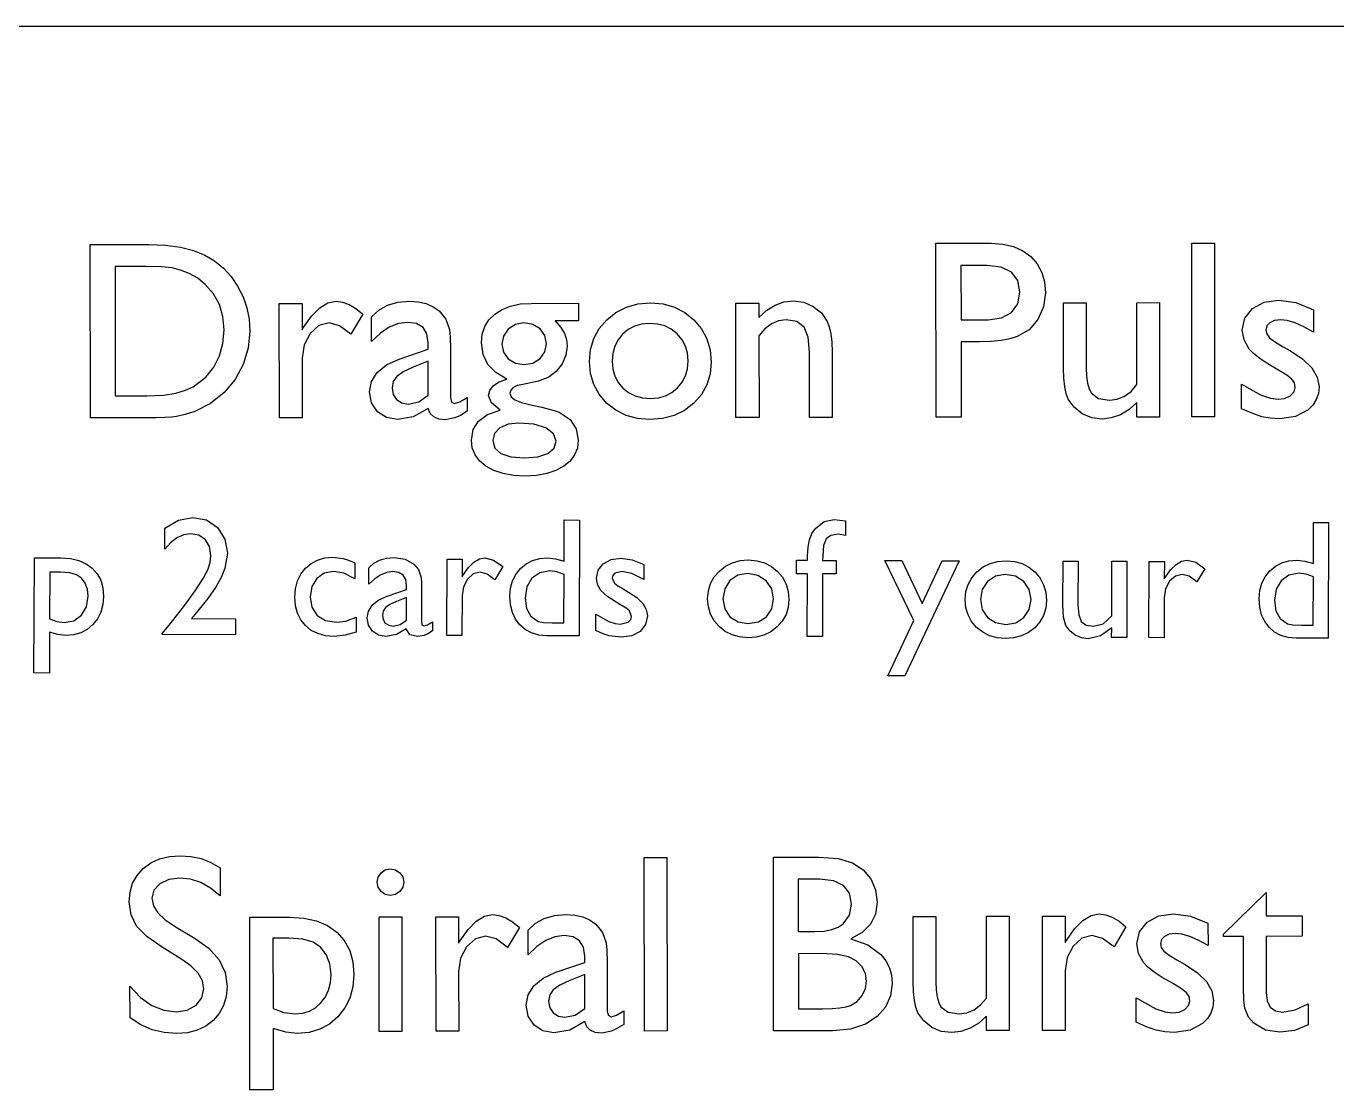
# Model space of a CAD drawing. Header units: millimetres. Extents: x -31.4 to 31.6, y -43.8 to 44.2.
# Drawn here: x -12.8 to 5.22, y -21.78 to -7.17 of the extents above; entities that cross this region are included whole.
import ezdxf

# ---------------------------------------------------------------- set-up
doc = ezdxf.new("R2010")
doc.units = ezdxf.units.MM
doc.layers.get('0').update_dxf_attribs({"linetype": 'CONTINUOUS'})

msp = doc.modelspace()

# ---------------------------------------------------------------- linework, layer by layer
for p, q in [((-27.032, -7.168), (27.106, -7.168)), ((-11.916, -10.168), (-11.112, -10.167)), ((-11.913, -12.551), (-11.916, -10.168)), ((-0.289, -12.541), (-0.292, -10.151)), ((-0.292, -10.151), (0.465, -10.151)), ((-11.147, -10.471), (-11.574, -10.472)), ((-11.574, -10.472), (-11.572, -12.247)), ((0.405, -10.455), (0.052, -10.455)), ((0.052, -10.455), (0.053, -11.202)), ((-9.315, -12.551), (-9.317, -10.98)), ((-9.317, -10.98), (-9.004, -10.98)), ((-9.004, -10.98), (-9.004, -11.34)), ((-5.855, -10.976), (-5.207, -10.975)), ((-5.207, -10.975), (-5.207, -11.218)), ((-3.043, -10.973), (-2.725, -10.972)), ((-3.041, -12.544), (-3.043, -10.973)), ((-2.725, -10.972), (-2.725, -11.172)), ((1.462, -10.968), (1.772, -10.967)), ((1.463, -11.868), (1.462, -10.968)), ((1.772, -10.967), (1.774, -11.864)), ((2.469, -10.967), (2.78, -10.966)), ((2.471, -12.091), (2.469, -10.967)), ((2.78, -10.966), (2.782, -12.538)), ((-8.169, -11.126), (-8.333, -11.399)), ((-8.049, -11.501), (-8.049, -11.161)), ((4.895, -11.063), (4.896, -11.37)), ((-9.004, -11.34), (-8.987, -11.313)), ((-5.207, -11.218), (-5.525, -11.218)), ((0.053, -11.202), (0.427, -11.201)), ((-7.27, -11.604), (-7.27, -11.521)), ((-2.725, -11.422), (-2.723, -12.544)), ((0.306, -11.505), (0.053, -11.506)), ((0.053, -11.506), (0.054, -12.541)), ((-7.668, -11.742), (-7.27, -11.604)), ((-6.964, -11.604), (-6.963, -12.272)), ((-2.03, -12.543), (-2.031, -11.648)), ((-1.72, -11.644), (-1.719, -12.543)), ((4.469, -11.567), (4.58, -11.63)), ((-9.004, -11.729), (-9.003, -12.551)), ((-7.27, -11.772), (-7.478, -11.852)), ((-7.269, -12.238), (-7.27, -11.772)), ((-11.572, -12.247), (-11.135, -12.246)), ((3.909, -12.424), (3.909, -12.089)), ((-6.733, -12.268), (-6.733, -12.458)), ((2.471, -12.538), (2.471, -12.338)), ((-11.158, -12.55), (-11.913, -12.551)), ((-9.003, -12.551), (-9.315, -12.551)), ((-2.723, -12.544), (-3.041, -12.544)), ((-1.719, -12.543), (-2.03, -12.543)), ((0.054, -12.541), (-0.289, -12.541)), ((2.782, -12.538), (2.471, -12.538)), ((-5.403, -14.518), (-5.401, -13.953)), ((-5.401, -13.953), (-5.193, -13.954)), ((-5.193, -13.954), (-5.198, -15.545)), ((-1.536, -13.966), (-1.537, -14.168)), ((4.895, -14.551), (4.897, -13.986)), ((4.897, -13.986), (5.105, -13.987)), ((5.105, -13.987), (5.1, -15.578)), ((-10.891, -14.356), (-10.89, -14.067)), ((-12.689, -16.055), (-12.684, -14.473)), ((-12.684, -14.473), (-12.321, -14.475)), ((-8.279, -14.54), (-8.28, -14.761)), ((-7.015, -15.539), (-7.012, -14.492)), ((-7.012, -14.492), (-6.803, -14.492)), ((-6.803, -14.492), (-6.804, -14.732)), ((-4.306, -14.566), (-4.307, -14.771)), ((-2.208, -14.694), (-2.207, -14.507)), ((-2.207, -14.507), (-2.057, -14.507)), ((-2.057, -14.507), (-2.057, -14.445)), ((-1.849, -14.445), (-1.85, -14.508)), ((-1.85, -14.508), (-1.663, -14.509)), ((-1.663, -14.509), (-1.664, -14.695)), ((1.452, -15.119), (1.454, -14.519)), ((1.454, -14.519), (1.661, -14.519)), ((1.661, -14.519), (1.659, -15.117)), ((2.123, -15.27), (2.126, -14.521)), ((2.126, -14.521), (2.333, -14.521)), ((2.333, -14.521), (2.33, -15.569)), ((2.635, -15.57), (2.638, -14.522)), ((2.638, -14.522), (2.847, -14.523)), ((2.847, -14.523), (2.846, -14.763)), ((-12.473, -14.668), (-12.475, -15.312)), ((-12.326, -14.668), (-12.473, -14.668)), ((-8.087, -14.837), (-8.086, -14.61)), ((-6.804, -14.732), (-6.793, -14.714)), ((-6.247, -14.592), (-6.357, -14.774)), ((-5.405, -15.367), (-5.403, -14.703)), ((-2.058, -14.694), (-2.208, -14.694)), ((-2.06, -15.555), (-2.058, -14.694)), ((-1.85, -14.695), (-1.853, -15.556)), ((-1.664, -14.695), (-1.85, -14.695)), ((2.846, -14.763), (2.857, -14.745)), ((3.403, -14.623), (3.293, -14.805)), ((4.893, -15.399), (4.895, -14.736)), ((-7.833, -14.998), (-7.568, -14.908)), ((-7.568, -14.908), (-7.568, -14.852)), ((-7.364, -14.908), (-7.365, -15.354)), ((-4.592, -14.901), (-4.518, -14.944)), ((-7.568, -15.019), (-7.707, -15.072)), ((-7.569, -15.33), (-7.568, -15.019)), ((-6.805, -14.992), (-6.807, -15.54)), ((2.845, -15.023), (2.843, -15.571)), ((-10.476, -15.25), (-10.525, -15.308)), ((-10.525, -15.308), (-9.919, -15.31)), ((-9.919, -15.31), (-9.92, -15.53)), ((-8.259, -15.29), (-8.26, -15.495)), ((-4.967, -15.471), (-4.967, -15.247)), ((-10.927, -15.511), (-10.831, -15.398)), ((-7.212, -15.352), (-7.212, -15.478)), ((-5.566, -15.366), (-5.405, -15.367)), ((2.122, -15.568), (2.123, -15.435)), ((4.732, -15.399), (4.893, -15.399)), ((-12.476, -15.496), (-12.477, -16.056)), ((-10.927, -15.527), (-10.927, -15.511)), ((-9.92, -15.53), (-10.927, -15.527)), ((-6.807, -15.54), (-7.015, -15.539)), ((-5.198, -15.545), (-5.641, -15.544)), ((-1.853, -15.556), (-2.06, -15.555)), ((2.33, -15.569), (2.122, -15.568)), ((2.843, -15.571), (2.635, -15.57)), ((5.1, -15.578), (4.657, -15.576)), ((-12.477, -16.056), (-12.689, -16.055)), ((-10.13, -18.733), (-10.129, -19.12)), ((-2.524, -20.974), (-2.527, -18.587)), ((-2.527, -18.587), (-1.901, -18.587)), ((-1.891, -18.891), (-2.185, -18.891)), ((-2.185, -18.891), (-2.184, -19.609)), ((3.662, -19.645), (4.245, -19.07)), ((4.245, -19.07), (4.246, -19.395)), ((-9.72, -21.783), (-9.722, -19.41)), ((-9.722, -19.41), (-9.177, -19.41)), ((-7.165, -19.408), (-6.853, -19.407)), ((-7.163, -20.979), (-7.165, -19.408)), ((-6.853, -19.407), (-6.852, -19.768)), ((-0.605, -20.3), (-0.606, -19.4)), ((-0.606, -19.4), (-0.295, -19.4)), ((-0.295, -19.4), (-0.294, -20.297)), ((0.403, -20.523), (0.402, -19.399)), ((0.402, -19.399), (0.713, -19.399)), ((0.713, -19.399), (0.715, -20.97)), ((1.173, -20.97), (1.171, -19.398)), ((1.171, -19.398), (1.483, -19.398)), ((1.483, -19.398), (1.484, -19.758)), ((4.246, -19.395), (4.743, -19.394)), ((4.743, -19.394), (4.743, -19.674)), ((-10.733, -19.548), (-10.472, -19.702)), ((-6.017, -19.553), (-6.181, -19.827)), ((-5.897, -19.929), (-5.897, -19.589)), ((-2.184, -19.609), (-1.957, -19.608)), ((2.319, -19.544), (2.155, -19.817)), ((3.446, -19.495), (3.447, -19.802)), ((-9.184, -19.7), (-9.404, -19.7)), ((-9.404, -19.7), (-9.403, -20.667)), ((-6.852, -19.768), (-6.835, -19.74)), ((1.484, -19.758), (1.501, -19.731)), ((3.662, -19.675), (3.662, -19.645)), ((3.935, -19.675), (3.662, -19.675)), ((3.936, -20.372), (3.935, -19.675)), ((4.743, -19.674), (4.246, -19.675)), ((4.246, -19.675), (4.247, -20.445)), ((-10.67, -19.982), (-10.929, -19.825)), ((-5.118, -20.032), (-5.118, -19.948)), ((-1.864, -19.912), (-2.183, -19.913)), ((-2.183, -19.913), (-2.183, -20.669)), ((-6.852, -20.157), (-6.851, -20.979)), ((-5.516, -20.169), (-5.118, -20.032)), ((-4.812, -20.032), (-4.811, -20.7)), ((1.484, -20.148), (1.485, -20.969)), ((3.02, -19.999), (3.131, -20.062)), ((-5.118, -20.199), (-5.326, -20.28)), ((-5.117, -20.666), (-5.118, -20.199)), ((-11.369, -20.794), (-11.37, -20.36)), ((2.46, -20.855), (2.46, -20.521)), ((-4.581, -20.696), (-4.581, -20.886)), ((-2.183, -20.669), (-1.846, -20.669)), ((4.824, -20.602), (4.825, -20.892)), ((0.404, -20.97), (0.404, -20.771)), ((-9.403, -20.942), (-9.402, -21.783)), ((-6.851, -20.979), (-7.163, -20.979)), ((-1.716, -20.973), (-2.524, -20.974)), ((0.715, -20.97), (0.404, -20.97)), ((1.485, -20.969), (1.173, -20.97)), ((-9.402, -21.783), (-9.72, -21.783))]:
    msp.add_line(p, q)
for points in [[(-11.112, -10.167), (-10.881, -10.176), (-10.676, -10.203), (-10.496, -10.249), (-10.341, -10.313)], [(0.465, -10.151), (0.627, -10.162), (0.772, -10.196), (0.9, -10.254), (1.01, -10.334)], [(-10.341, -10.313), (-10.206, -10.394), (-10.086, -10.493), (-9.981, -10.608), (-9.89, -10.741)], [(1.01, -10.334), (1.099, -10.434), (1.163, -10.55), (1.201, -10.682), (1.214, -10.83)], [(-10.79, -10.49), (-10.935, -10.476), (-11.147, -10.471)], [(-10.556, -10.566), (-10.676, -10.518), (-10.79, -10.49)], [(-10.335, -10.715), (-10.438, -10.632), (-10.556, -10.566)], [(0.86, -10.821), (0.832, -10.661), (0.746, -10.546), (0.604, -10.477), (0.405, -10.455)], [(-10.075, -11.341), (-10.092, -11.158), (-10.14, -10.992), (-10.222, -10.845), (-10.335, -10.715)], [(-9.89, -10.741), (-9.816, -10.886), (-9.764, -11.038), (-9.732, -11.195), (-9.721, -11.36)], [(-8.987, -11.313), (-8.874, -11.153), (-8.762, -11.039), (-8.649, -10.971), (-8.536, -10.948)], [(-8.536, -10.948), (-8.447, -10.959), (-8.357, -10.992), (-8.264, -11.048), (-8.169, -11.126)], [(-8.049, -11.161), (-7.949, -11.068), (-7.829, -11.001), (-7.689, -10.961), (-7.529, -10.947)], [(-7.529, -10.947), (-7.408, -10.955), (-7.299, -10.98), (-7.203, -11.022), (-7.12, -11.08)], [(-6.357, -11.123), (-6.256, -11.059), (-6.139, -11.013), (-6.005, -10.985), (-5.855, -10.976)], [(-4.817, -11.202), (-4.69, -11.101), (-4.546, -11.029), (-4.388, -10.985), (-4.215, -10.971)], [(-4.215, -10.971), (-4.043, -10.985), (-3.886, -11.028), (-3.745, -11.101), (-3.618, -11.202)], [(-2.725, -11.172), (-2.617, -11.071), (-2.503, -10.999), (-2.381, -10.956), (-2.252, -10.941)], [(-2.252, -10.941), (-2.11, -10.96), (-1.979, -11.018)], [(0.748, -11.103), (0.832, -10.983), (0.86, -10.821)], [(1.214, -10.83), (1.188, -11.026), (1.11, -11.199)], [(4.058, -11.048), (4.22, -10.962), (4.422, -10.934)], [(4.422, -10.934), (4.655, -10.966), (4.895, -11.063)], [(-7.12, -11.08), (-7.028, -11.194)], [(-6.539, -11.52), (-6.528, -11.401), (-6.493, -11.295), (-6.436, -11.203), (-6.357, -11.123)], [(-1.979, -11.018), (-1.867, -11.107), (-1.787, -11.226)], [(0.427, -11.201), (0.611, -11.177), (0.748, -11.103)], [(3.918, -11.344), (3.953, -11.18), (4.058, -11.048)], [(-10.327, -11.989), (-10.217, -11.852), (-10.138, -11.699), (-10.091, -11.528), (-10.075, -11.341)], [(-8.633, -11.246), (-8.774, -11.282), (-8.895, -11.389)], [(-8.333, -11.399), (-8.489, -11.284), (-8.633, -11.246)], [(-7.554, -11.238), (-7.68, -11.254), (-7.805, -11.304), (-7.928, -11.386), (-8.049, -11.501)], [(-7.27, -11.521), (-7.288, -11.397), (-7.341, -11.308), (-7.43, -11.255), (-7.554, -11.238)], [(-7.028, -11.194), (-6.976, -11.336)], [(-6.976, -11.336), (-6.967, -11.438), (-6.964, -11.604)], [(-6.17, -11.332), (-6.237, -11.426), (-6.259, -11.537)], [(-5.955, -11.246), (-6.072, -11.267), (-6.17, -11.332)], [(-5.733, -11.328), (-5.833, -11.266), (-5.955, -11.246)], [(-5.644, -11.533), (-5.666, -11.42), (-5.733, -11.328)], [(-5.525, -11.218), (-5.446, -11.308), (-5.396, -11.389)], [(-5.056, -11.776), (-5.041, -11.611), (-4.996, -11.46), (-4.922, -11.324), (-4.817, -11.202)], [(-4.231, -11.251), (-4.338, -11.26), (-4.435, -11.288), (-4.522, -11.334), (-4.599, -11.398)], [(-3.849, -11.397), (-3.93, -11.333), (-4.02, -11.287), (-4.121, -11.26), (-4.231, -11.251)], [(-3.618, -11.202), (-3.514, -11.325), (-3.44, -11.463), (-3.395, -11.615), (-3.38, -11.783)], [(-2.351, -11.201), (-2.457, -11.215), (-2.554, -11.256), (-2.644, -11.325), (-2.725, -11.422)], [(-2.105, -11.305), (-2.203, -11.227), (-2.351, -11.201)], [(-2.031, -11.648), (-2.049, -11.442), (-2.105, -11.305)], [(-1.787, -11.226), (-1.758, -11.301), (-1.737, -11.396), (-1.724, -11.511), (-1.72, -11.644)], [(1.11, -11.199), (0.987, -11.338), (0.825, -11.433)], [(4.011, -11.604), (3.942, -11.479), (3.918, -11.344)], [(4.296, -11.243), (4.255, -11.287), (4.241, -11.344)], [(4.241, -11.344), (4.254, -11.397), (4.291, -11.448)], [(4.443, -11.203), (4.361, -11.213), (4.296, -11.243)], [(4.896, -11.37), (4.763, -11.297), (4.644, -11.245), (4.537, -11.214), (4.443, -11.203)], [(-9.721, -11.36), (-9.744, -11.594), (-9.813, -11.817)], [(-8.895, -11.389), (-8.976, -11.546), (-9.004, -11.729)], [(-6.192, -12.017), (-6.343, -11.928), (-6.452, -11.816), (-6.517, -11.68), (-6.539, -11.52)], [(-5.396, -11.389), (-5.369, -11.471), (-5.36, -11.565)], [(-4.599, -11.398), (-4.661, -11.477), (-4.706, -11.565), (-4.733, -11.664), (-4.742, -11.772)], [(-3.696, -11.768), (-3.706, -11.661), (-3.734, -11.563), (-3.782, -11.476), (-3.849, -11.397)], [(0.825, -11.433), (0.725, -11.465), (0.605, -11.487), (0.465, -11.501), (0.306, -11.505)], [(4.291, -11.448), (4.361, -11.502), (4.469, -11.567)], [(-6.259, -11.537), (-6.237, -11.648), (-6.171, -11.738)], [(-5.732, -11.736), (-5.666, -11.644), (-5.644, -11.533)], [(-5.36, -11.565), (-5.378, -11.687), (-5.43, -11.807)], [(4.406, -11.888), (4.268, -11.808), (4.157, -11.734), (4.071, -11.666), (4.011, -11.604)], [(4.58, -11.63), (4.752, -11.744), (4.875, -11.864), (4.949, -11.99), (4.973, -12.122)], [(-9.813, -11.817), (-9.925, -12.023), (-10.076, -12.202)], [(-7.972, -11.928), (-7.842, -11.823), (-7.668, -11.742)], [(-7.478, -11.852), (-7.614, -11.916), (-7.703, -11.981)], [(-6.171, -11.738), (-6.073, -11.797), (-5.951, -11.817)], [(-5.951, -11.817), (-5.831, -11.796), (-5.732, -11.736)], [(-5.43, -11.807), (-5.51, -11.912), (-5.611, -11.989)], [(-4.818, -12.346), (-4.922, -12.225), (-4.996, -12.09), (-5.041, -11.94), (-5.056, -11.776)], [(-4.742, -11.772), (-4.732, -11.88), (-4.705, -11.977), (-4.659, -12.064), (-4.594, -12.141)], [(-3.843, -12.139), (-3.779, -12.061), (-3.733, -11.973), (-3.705, -11.876), (-3.696, -11.768)], [(-3.38, -11.783), (-3.395, -11.946), (-3.44, -12.094), (-3.515, -12.229), (-3.62, -12.349)], [(1.526, -12.291), (1.499, -12.217), (1.479, -12.122), (1.467, -12.005), (1.463, -11.868)], [(1.774, -11.864), (1.778, -11.979), (1.791, -12.075), (1.813, -12.152), (1.844, -12.211)], [(-10.501, -12.122), (-10.327, -11.989)], [(-8.077, -12.193), (-8.051, -12.052), (-7.972, -11.928)], [(-7.703, -11.981), (-7.752, -12.052), (-7.768, -12.14)], [(-6.374, -12.107), (-6.294, -12.054), (-6.192, -12.017)], [(-5.611, -11.989), (-5.756, -12.046), (-5.971, -12.09)], [(4.601, -12.02), (4.53, -11.964), (4.406, -11.888)], [(4.647, -12.132), (4.635, -12.07), (4.601, -12.02)], [(-11.135, -12.246), (-10.907, -12.237), (-10.737, -12.211)], [(-10.737, -12.211), (-10.607, -12.171), (-10.501, -12.122)], [(-10.076, -12.202), (-10.264, -12.352), (-10.48, -12.461)], [(-7.968, -12.466), (-8.05, -12.343), (-8.077, -12.193)], [(-7.768, -12.14), (-7.753, -12.228), (-7.706, -12.299)], [(-7.544, -12.36), (-7.401, -12.329), (-7.269, -12.238)], [(-6.441, -12.244), (-6.424, -12.172), (-6.374, -12.107)], [(-6.283, -12.444), (-6.401, -12.344), (-6.441, -12.244)], [(-5.971, -12.09), (-6.048, -12.107), (-6.103, -12.133), (-6.136, -12.168), (-6.147, -12.211)], [(-6.147, -12.211), (-6.131, -12.261), (-6.082, -12.302)], [(-4.594, -12.141), (-4.516, -12.203), (-4.426, -12.247), (-4.327, -12.274), (-4.217, -12.283)], [(-4.217, -12.283), (-4.107, -12.273), (-4.009, -12.246), (-3.92, -12.202), (-3.843, -12.139)], [(1.844, -12.211), (1.942, -12.284), (2.093, -12.308)], [(2.093, -12.308), (2.2, -12.294), (2.299, -12.253), (2.389, -12.186), (2.471, -12.091)], [(3.909, -12.089), (4.177, -12.239)], [(4.177, -12.239), (4.305, -12.281), (4.41, -12.295)], [(4.41, -12.295), (4.5, -12.283), (4.577, -12.247)], [(4.577, -12.247), (4.63, -12.194), (4.647, -12.132)], [(4.973, -12.122), (4.964, -12.214), (4.935, -12.298), (4.888, -12.373), (4.822, -12.44)], [(-7.706, -12.299), (-7.634, -12.345), (-7.544, -12.36)], [(-7.272, -12.419), (-7.477, -12.535), (-7.694, -12.574)], [(-7.037, -12.576), (-7.126, -12.566), (-7.195, -12.537), (-7.244, -12.488), (-7.272, -12.419)], [(-6.963, -12.272), (-6.95, -12.332), (-6.909, -12.352)], [(-6.909, -12.352), (-6.837, -12.331), (-6.733, -12.268)], [(-6.082, -12.302), (-5.989, -12.337), (-5.843, -12.373)], [(-5.843, -12.373), (-5.711, -12.403), (-5.606, -12.429), (-5.526, -12.452), (-5.472, -12.472)], [(-4.227, -12.573), (-4.396, -12.559), (-4.551, -12.517), (-4.692, -12.446), (-4.818, -12.346)], [(-3.62, -12.349), (-3.749, -12.447), (-3.892, -12.517), (-4.052, -12.559), (-4.227, -12.573)], [(1.716, -12.493), (1.606, -12.405), (1.526, -12.291)], [(2.471, -12.338), (2.365, -12.434), (2.244, -12.506)], [(4.185, -12.534), (4.061, -12.491), (3.909, -12.424)], [(-10.728, -12.533), (-10.797, -12.54), (-10.892, -12.546), (-11.012, -12.549), (-11.158, -12.55)], [(-10.48, -12.461), (-10.61, -12.505), (-10.728, -12.533)], [(-7.694, -12.574), (-7.845, -12.547), (-7.968, -12.466)], [(-6.903, -12.55), (-7.037, -12.576)], [(-6.733, -12.458), (-6.828, -12.515), (-6.903, -12.55)], [(-6.677, -12.856), (-6.653, -12.71), (-6.579, -12.593), (-6.456, -12.504), (-6.283, -12.444)], [(-5.472, -12.472), (-5.321, -12.574)], [(-5.321, -12.574), (-5.237, -12.701), (-5.208, -12.858)], [(1.991, -12.566), (1.848, -12.548), (1.716, -12.493)], [(2.244, -12.506), (2.118, -12.551), (1.991, -12.566)], [(4.434, -12.563), (4.302, -12.556), (4.185, -12.534)], [(4.822, -12.44), (4.65, -12.532), (4.434, -12.563)], [(-6.285, -12.688), (-6.359, -12.764), (-6.384, -12.859)], [(-6.027, -12.621), (-6.17, -12.638), (-6.285, -12.688)], [(-5.656, -12.689), (-5.821, -12.638), (-6.027, -12.621)], [(-5.512, -12.868), (-5.548, -12.769), (-5.656, -12.689)], [(-6.477, -13.214), (-6.565, -13.142), (-6.627, -13.058), (-6.665, -12.963), (-6.677, -12.856)], [(-6.384, -12.859), (-6.356, -12.965), (-6.274, -13.041), (-6.137, -13.086), (-5.946, -13.101)], [(-5.627, -13.039), (-5.541, -12.967), (-5.512, -12.868)], [(-5.208, -12.858), (-5.221, -12.964), (-5.258, -13.059), (-5.321, -13.143), (-5.408, -13.215)], [(-5.946, -13.101), (-5.763, -13.085), (-5.627, -13.039)], [(-5.939, -13.349), (-6.099, -13.34), (-6.242, -13.315), (-6.368, -13.273), (-6.477, -13.214)], [(-5.408, -13.215), (-5.515, -13.273), (-5.64, -13.315), (-5.781, -13.34), (-5.939, -13.349)], [(-10.89, -14.067), (-10.701, -13.954), (-10.507, -13.917)], [(-10.507, -13.917), (-10.317, -13.952), (-10.165, -14.057)], [(-1.948, -14.068), (-1.829, -13.975), (-1.69, -13.945)], [(-1.69, -13.945), (-1.536, -13.966)], [(-10.724, -14.198), (-10.812, -14.266), (-10.891, -14.356)], [(-10.535, -14.142), (-10.63, -14.156), (-10.724, -14.198)], [(-10.333, -14.225), (-10.421, -14.163), (-10.535, -14.142)], [(-10.257, -14.44), (-10.276, -14.319), (-10.333, -14.225)], [(-10.165, -14.057), (-10.064, -14.215), (-10.03, -14.41)], [(-2.057, -14.445), (-2.05, -14.326), (-2.029, -14.224), (-1.996, -14.138), (-1.948, -14.068)], [(-1.802, -14.214), (-1.837, -14.304), (-1.849, -14.445)], [(-1.632, -14.15), (-1.736, -14.166), (-1.802, -14.214)], [(-1.537, -14.168), (-1.632, -14.15)], [(-12.321, -14.475), (-12.189, -14.484), (-12.073, -14.51), (-11.972, -14.554), (-11.887, -14.615)], [(-10.299, -14.636), (-10.268, -14.538), (-10.257, -14.44)], [(-10.03, -14.41), (-10.065, -14.615)], [(-8.958, -14.616), (-8.881, -14.55), (-8.793, -14.503), (-8.694, -14.475), (-8.583, -14.466)], [(-8.583, -14.466), (-8.439, -14.482)], [(-8.439, -14.482), (-8.366, -14.504), (-8.279, -14.54)], [(-8.086, -14.61), (-8.019, -14.548), (-7.939, -14.504), (-7.845, -14.477), (-7.738, -14.469)], [(-7.738, -14.469), (-7.585, -14.491), (-7.466, -14.558)], [(-7.466, -14.558), (-7.405, -14.635)], [(-6.793, -14.714), (-6.717, -14.608), (-6.642, -14.533), (-6.566, -14.488), (-6.491, -14.473)], [(-6.491, -14.473), (-6.372, -14.503), (-6.247, -14.592)], [(-6.002, -14.621), (-5.924, -14.556), (-5.836, -14.51), (-5.738, -14.482), (-5.63, -14.473)], [(-5.63, -14.473), (-5.521, -14.485), (-5.403, -14.518)], [(-4.958, -14.751), (-4.935, -14.641), (-4.864, -14.554)], [(-4.864, -14.554), (-4.756, -14.497), (-4.621, -14.479)], [(-4.621, -14.479), (-4.466, -14.501), (-4.306, -14.566)], [(-3.269, -14.655), (-3.184, -14.588), (-3.088, -14.54), (-2.982, -14.512), (-2.867, -14.502)], [(-2.867, -14.502), (-2.752, -14.513), (-2.648, -14.542), (-2.554, -14.591), (-2.47, -14.659)], [(0.27, -14.666), (0.356, -14.599), (0.451, -14.551), (0.557, -14.523), (0.673, -14.514)], [(0.673, -14.514), (0.787, -14.524), (0.892, -14.553), (0.986, -14.602), (1.07, -14.67)], [(2.857, -14.745), (2.933, -14.639), (3.008, -14.564), (3.084, -14.518), (3.159, -14.503)], [(3.159, -14.503), (3.279, -14.533), (3.403, -14.623)], [(4.296, -14.654), (4.374, -14.589), (4.462, -14.543), (4.56, -14.515), (4.668, -14.506)], [(4.668, -14.506), (4.777, -14.517), (4.895, -14.551)], [(-12.105, -14.705), (-12.198, -14.678), (-12.326, -14.668)], [(-11.986, -14.82), (-12.037, -14.752), (-12.105, -14.705)], [(-11.887, -14.615), (-11.819, -14.692), (-11.771, -14.782), (-11.742, -14.886), (-11.733, -15.004)], [(-10.473, -14.928), (-10.362, -14.758), (-10.299, -14.636)], [(-10.065, -14.615), (-10.112, -14.732), (-10.185, -14.865)], [(-9.102, -15.014), (-9.093, -14.897), (-9.066, -14.791), (-9.021, -14.698), (-8.958, -14.616)], [(-8.802, -14.758), (-8.87, -14.869), (-8.892, -15.008)], [(-8.571, -14.66), (-8.699, -14.684), (-8.802, -14.758)], [(-8.28, -14.761), (-8.431, -14.685), (-8.571, -14.66)], [(-7.756, -14.662), (-7.84, -14.673), (-7.923, -14.706), (-8.006, -14.76), (-8.087, -14.837)], [(-7.568, -14.852), (-7.579, -14.769), (-7.614, -14.71), (-7.673, -14.674), (-7.756, -14.662)], [(-7.405, -14.635), (-7.371, -14.73)], [(-7.371, -14.73), (-7.365, -14.798), (-7.364, -14.908)], [(-6.731, -14.766), (-6.786, -14.87), (-6.805, -14.992)], [(-6.557, -14.671), (-6.651, -14.694), (-6.731, -14.766)], [(-6.357, -14.774), (-6.461, -14.697), (-6.557, -14.671)], [(-6.148, -15.001), (-6.139, -14.891), (-6.111, -14.79), (-6.066, -14.701), (-6.002, -14.621)], [(-5.846, -14.754), (-5.915, -14.873), (-5.938, -15.027)], [(-5.599, -14.653), (-5.738, -14.678), (-5.846, -14.754)], [(-5.403, -14.703), (-5.501, -14.666), (-5.599, -14.653)], [(-4.897, -14.924), (-4.943, -14.841), (-4.958, -14.751)], [(-4.706, -14.685), (-4.734, -14.714), (-4.743, -14.752)], [(-4.743, -14.752), (-4.71, -14.821)], [(-4.608, -14.659), (-4.706, -14.685)], [(-4.307, -14.771), (-4.474, -14.687), (-4.608, -14.659)], [(-3.43, -15.037), (-3.419, -14.927), (-3.389, -14.826), (-3.339, -14.736), (-3.269, -14.655)], [(-2.879, -14.689), (-3.014, -14.713), (-3.124, -14.786)], [(-2.624, -14.788), (-2.738, -14.714), (-2.879, -14.689)], [(-2.47, -14.659), (-2.401, -14.741), (-2.351, -14.833), (-2.322, -14.935), (-2.313, -15.046)], [(0.11, -15.048), (0.12, -14.938), (0.15, -14.838), (0.2, -14.747), (0.27, -14.666)], [(0.661, -14.7), (0.525, -14.725), (0.416, -14.798)], [(0.916, -14.799), (0.801, -14.725), (0.661, -14.7)], [(1.07, -14.67), (1.139, -14.752), (1.188, -14.844), (1.217, -14.946), (1.227, -15.058)], [(3.093, -14.701), (2.999, -14.725), (2.919, -14.796)], [(3.293, -14.805), (3.189, -14.727), (3.093, -14.701)], [(4.15, -15.034), (4.159, -14.923), (4.187, -14.823), (4.232, -14.733), (4.296, -14.654)], [(4.699, -14.686), (4.56, -14.711), (4.452, -14.787)], [(4.895, -14.736), (4.797, -14.699), (4.699, -14.686)], [(-11.942, -15.001), (-11.953, -14.904), (-11.986, -14.82)], [(-10.831, -15.398), (-10.629, -15.142), (-10.473, -14.928)], [(-10.185, -14.865), (-10.3, -15.032), (-10.476, -15.25)], [(-4.635, -15.115), (-4.8, -15.011), (-4.897, -14.924)], [(-4.71, -14.821), (-4.664, -14.858), (-4.592, -14.901)], [(-4.518, -14.944), (-4.404, -15.02), (-4.322, -15.1), (-4.273, -15.184), (-4.257, -15.272)], [(-3.124, -14.786), (-3.196, -14.897), (-3.22, -15.035)], [(-2.523, -15.035), (-2.548, -14.899), (-2.624, -14.788)], [(0.416, -14.798), (0.344, -14.909), (0.319, -15.047)], [(1.016, -15.047), (0.991, -14.91), (0.916, -14.799)], [(2.919, -14.796), (2.864, -14.901), (2.845, -15.023)], [(4.452, -14.787), (4.383, -14.905), (4.36, -15.06)], [(-12.036, -15.261), (-11.966, -15.146), (-11.942, -15.001)], [(-11.733, -15.004), (-11.742, -15.116), (-11.77, -15.218), (-11.816, -15.31), (-11.881, -15.39)], [(-8.957, -15.405), (-9.021, -15.326), (-9.066, -15.235), (-9.093, -15.131), (-9.102, -15.014)], [(-8.892, -15.008), (-8.869, -15.152), (-8.796, -15.264)], [(-8.108, -15.298), (-8.09, -15.204), (-8.036, -15.121)], [(-8.036, -15.121), (-7.95, -15.051), (-7.833, -14.998)], [(-7.707, -15.072), (-7.798, -15.115), (-7.858, -15.157)], [(-6.011, -15.396), (-6.071, -15.316), (-6.114, -15.223), (-6.14, -15.118), (-6.148, -15.001)], [(-5.938, -15.027), (-5.919, -15.17), (-5.86, -15.276)], [(-4.505, -15.203), (-4.552, -15.166), (-4.635, -15.115)], [(-3.273, -15.418), (-3.342, -15.337), (-3.391, -15.246), (-3.42, -15.146), (-3.43, -15.037)], [(-3.22, -15.035), (-3.196, -15.172), (-3.123, -15.282)], [(-2.622, -15.282), (-2.548, -15.172), (-2.523, -15.035)], [(-2.313, -15.046), (-2.323, -15.155), (-2.353, -15.254), (-2.404, -15.343), (-2.474, -15.423)], [(0.267, -15.429), (0.198, -15.348), (0.149, -15.257), (0.119, -15.158), (0.11, -15.048)], [(0.319, -15.047), (0.343, -15.183), (0.416, -15.293)], [(0.917, -15.293), (0.991, -15.184), (1.016, -15.047)], [(1.227, -15.058), (1.216, -15.166), (1.186, -15.265), (1.135, -15.354), (1.065, -15.434)], [(1.493, -15.401), (1.462, -15.288), (1.452, -15.119)], [(1.659, -15.117), (1.671, -15.257), (1.705, -15.348)], [(4.287, -15.428), (4.227, -15.348), (4.184, -15.256), (4.158, -15.151), (4.15, -15.034)], [(4.36, -15.06), (4.379, -15.203), (4.438, -15.309)], [(-12.275, -15.362), (-12.142, -15.337), (-12.036, -15.261)], [(-8.796, -15.264), (-8.682, -15.335), (-8.534, -15.359)], [(-8.534, -15.359), (-8.405, -15.342), (-8.259, -15.29)], [(-8.035, -15.48), (-8.09, -15.398), (-8.108, -15.298)], [(-7.858, -15.157), (-7.89, -15.205), (-7.901, -15.263)], [(-7.901, -15.263), (-7.891, -15.322), (-7.861, -15.369)], [(-5.86, -15.276), (-5.758, -15.347)], [(-4.967, -15.247), (-4.788, -15.348)], [(-4.522, -15.355), (-4.487, -15.32), (-4.475, -15.279)], [(-4.475, -15.279), (-4.505, -15.203)], [(-4.257, -15.272), (-4.283, -15.39), (-4.359, -15.484)], [(-3.123, -15.282), (-3.011, -15.353), (-2.872, -15.377)], [(-2.872, -15.377), (-2.733, -15.354), (-2.622, -15.282)], [(0.416, -15.293), (0.528, -15.364), (0.668, -15.388)], [(0.668, -15.388), (0.806, -15.365), (0.917, -15.293)], [(1.871, -15.414), (2.008, -15.378), (2.123, -15.27)], [(4.438, -15.309), (4.54, -15.38)], [(-12.475, -15.312), (-12.377, -15.349), (-12.275, -15.362)], [(-11.881, -15.39), (-11.959, -15.456), (-12.047, -15.504), (-12.145, -15.532), (-12.254, -15.541)], [(-8.565, -15.553), (-8.682, -15.543), (-8.786, -15.515), (-8.878, -15.47), (-8.957, -15.405)], [(-7.853, -15.552), (-7.953, -15.534), (-8.035, -15.48)], [(-7.861, -15.369), (-7.813, -15.4), (-7.753, -15.41)], [(-7.572, -15.451), (-7.708, -15.527), (-7.853, -15.552)], [(-7.753, -15.41), (-7.657, -15.391), (-7.569, -15.33)], [(-7.415, -15.556), (-7.521, -15.53), (-7.572, -15.451)], [(-7.365, -15.354), (-7.356, -15.394), (-7.329, -15.407)], [(-7.329, -15.407), (-7.281, -15.393), (-7.212, -15.352)], [(-7.212, -15.478), (-7.276, -15.516), (-7.326, -15.539)], [(-5.641, -15.544), (-5.751, -15.534), (-5.849, -15.506), (-5.936, -15.46), (-6.011, -15.396)], [(-5.758, -15.347), (-5.684, -15.361), (-5.566, -15.366)], [(-4.784, -15.545), (-4.866, -15.516), (-4.967, -15.471)], [(-4.788, -15.348), (-4.703, -15.377), (-4.633, -15.386)], [(-4.633, -15.386), (-4.522, -15.355)], [(-4.359, -15.484), (-4.474, -15.545), (-4.618, -15.565)], [(-2.879, -15.571), (-2.992, -15.561), (-3.095, -15.532), (-3.189, -15.484), (-3.273, -15.418)], [(-2.474, -15.423), (-2.56, -15.488), (-2.656, -15.534), (-2.762, -15.562), (-2.879, -15.571)], [(0.66, -15.582), (0.547, -15.572), (0.444, -15.543), (0.35, -15.496), (0.267, -15.429)], [(1.065, -15.434), (0.979, -15.499), (0.883, -15.545), (0.777, -15.573), (0.66, -15.582)], [(1.619, -15.536), (1.546, -15.477), (1.493, -15.401)], [(1.705, -15.348), (1.771, -15.397), (1.871, -15.414)], [(2.123, -15.435), (1.971, -15.546)], [(4.657, -15.576), (4.547, -15.567), (4.449, -15.539), (4.362, -15.493), (4.287, -15.428)], [(4.54, -15.38), (4.614, -15.394), (4.732, -15.399)], [(-12.254, -15.541), (-12.359, -15.529), (-12.476, -15.496)], [(-8.26, -15.495), (-8.414, -15.538), (-8.565, -15.553)], [(-7.326, -15.539), (-7.415, -15.556)], [(-4.618, -15.565), (-4.784, -15.545)], [(1.802, -15.586), (1.707, -15.573), (1.619, -15.536)], [(1.971, -15.546), (1.802, -15.586)], [(-11.187, -18.742), (-11.082, -18.665), (-10.962, -18.61), (-10.827, -18.577), (-10.678, -18.566)], [(-10.678, -18.566), (-10.532, -18.576), (-10.391, -18.607), (-10.257, -18.66), (-10.13, -18.733)], [(-1.901, -18.587), (-1.638, -18.607), (-1.44, -18.666)], [(-1.44, -18.666), (-1.294, -18.76), (-1.187, -18.885)], [(-11.381, -19.2), (-11.369, -19.066), (-11.333, -18.945), (-11.272, -18.837), (-11.187, -18.742)], [(-10.685, -18.873), (-10.837, -18.893), (-10.96, -18.952)], [(-10.129, -19.12), (-10.261, -19.012), (-10.397, -18.935), (-10.538, -18.889), (-10.685, -18.873)], [(-7.974, -18.93), (-7.96, -18.863), (-7.919, -18.804)], [(-7.919, -18.804), (-7.86, -18.761), (-7.793, -18.747)], [(-7.793, -18.747), (-7.721, -18.76), (-7.661, -18.8)], [(-7.661, -18.8), (-7.62, -18.859), (-7.606, -18.93)], [(-1.453, -19.234), (-1.481, -19.083), (-1.563, -18.976), (-1.699, -18.912), (-1.891, -18.891)], [(-1.187, -18.885), (-1.122, -19.034), (-1.1, -19.206)], [(-10.96, -18.952), (-11.04, -19.04), (-11.067, -19.151)], [(-7.919, -19.06), (-7.96, -18.999), (-7.974, -18.93)], [(-7.792, -19.114), (-7.86, -19.101), (-7.919, -19.06)], [(-7.661, -19.06), (-7.721, -19.101), (-7.792, -19.114)], [(-7.606, -18.93), (-7.62, -19), (-7.661, -19.06)], [(-11.278, -19.533), (-11.355, -19.378), (-11.381, -19.2)], [(-11.067, -19.151), (-11.047, -19.255), (-10.988, -19.352)], [(-1.569, -19.504), (-1.482, -19.384), (-1.453, -19.234)], [(-1.1, -19.206), (-1.122, -19.369), (-1.19, -19.508), (-1.304, -19.622), (-1.463, -19.71)], [(-10.988, -19.352), (-10.885, -19.448), (-10.733, -19.548)], [(-9.177, -19.41), (-8.98, -19.423), (-8.805, -19.461), (-8.654, -19.526), (-8.526, -19.617)], [(-6.835, -19.74), (-6.722, -19.581), (-6.61, -19.467), (-6.497, -19.399), (-6.385, -19.376)], [(-6.385, -19.376), (-6.296, -19.387), (-6.205, -19.42), (-6.112, -19.476), (-6.017, -19.553)], [(-5.897, -19.589), (-5.797, -19.495), (-5.677, -19.428), (-5.537, -19.388), (-5.377, -19.375)], [(-5.377, -19.375), (-5.256, -19.383), (-5.147, -19.408), (-5.052, -19.449), (-4.968, -19.508)], [(1.501, -19.731), (1.613, -19.571), (1.726, -19.458), (1.839, -19.389), (1.951, -19.366)], [(1.951, -19.366), (2.04, -19.377), (2.131, -19.411), (2.224, -19.466), (2.319, -19.544)], [(2.609, -19.48), (2.771, -19.394), (2.973, -19.365)], [(2.973, -19.365), (3.207, -19.397), (3.446, -19.495)], [(-10.929, -19.825), (-11.139, -19.678), (-11.278, -19.533)], [(-8.526, -19.617), (-8.424, -19.732), (-8.35, -19.867), (-8.306, -20.023), (-8.292, -20.2)], [(-4.968, -19.508), (-4.876, -19.622)], [(-4.876, -19.622), (-4.824, -19.764)], [(-1.957, -19.608), (-1.83, -19.602), (-1.723, -19.582), (-1.636, -19.549), (-1.569, -19.504)], [(2.469, -19.776), (2.504, -19.611), (2.609, -19.48)], [(-10.472, -19.702), (-10.28, -19.84), (-10.144, -19.997), (-10.061, -20.171), (-10.034, -20.364)], [(-8.852, -19.754), (-8.992, -19.714), (-9.184, -19.7)], [(-8.673, -19.925), (-8.75, -19.824), (-8.852, -19.754)], [(-6.482, -19.673), (-6.622, -19.709), (-6.743, -19.817)], [(-6.181, -19.827), (-6.337, -19.711), (-6.482, -19.673)], [(-5.402, -19.665), (-5.528, -19.682), (-5.653, -19.731), (-5.776, -19.814), (-5.897, -19.929)], [(-5.118, -19.948), (-5.136, -19.824), (-5.189, -19.736), (-5.278, -19.683), (-5.402, -19.665)], [(-4.824, -19.764), (-4.815, -19.866), (-4.812, -20.032)], [(-1.463, -19.71), (-1.228, -19.789), (-1.048, -19.925)], [(1.593, -19.808), (1.511, -19.964), (1.484, -20.148)], [(1.854, -19.664), (1.714, -19.7), (1.593, -19.808)], [(2.155, -19.817), (1.999, -19.702), (1.854, -19.664)], [(2.562, -20.035), (2.493, -19.911), (2.469, -19.776)], [(2.847, -19.675), (2.806, -19.719), (2.792, -19.775)], [(2.792, -19.775), (2.805, -19.829), (2.842, -19.88)], [(2.994, -19.635), (2.912, -19.645), (2.847, -19.675)], [(3.447, -19.802), (3.314, -19.729), (3.195, -19.677), (3.088, -19.645), (2.994, -19.635)], [(-10.355, -20.395), (-10.375, -20.287), (-10.434, -20.182), (-10.532, -20.081), (-10.67, -19.982)], [(-8.606, -20.197), (-8.623, -20.052), (-8.673, -19.925)], [(-6.743, -19.817), (-6.825, -19.974), (-6.852, -20.157)], [(-1.492, -19.956), (-1.644, -19.923), (-1.864, -19.912)], [(-1.31, -20.091), (-1.387, -20.012), (-1.492, -19.956)], [(-1.048, -19.925), (-0.979, -20.012), (-0.931, -20.107), (-0.901, -20.21), (-0.892, -20.321)], [(2.842, -19.88), (2.912, -19.934), (3.02, -19.999)], [(-5.82, -20.356), (-5.69, -20.25), (-5.516, -20.169)], [(-1.245, -20.291), (-1.262, -20.186), (-1.31, -20.091)], [(2.957, -20.32), (2.819, -20.24), (2.708, -20.165), (2.622, -20.097), (2.562, -20.035)], [(3.131, -20.062), (3.303, -20.176), (3.426, -20.296), (3.5, -20.422), (3.524, -20.554)], [(-8.746, -20.588), (-8.684, -20.506), (-8.641, -20.414), (-8.615, -20.311), (-8.606, -20.197)], [(-8.292, -20.2), (-8.305, -20.369), (-8.346, -20.522), (-8.415, -20.659), (-8.511, -20.781)], [(-5.326, -20.28), (-5.462, -20.344), (-5.551, -20.408)], [(-1.307, -20.489), (-1.26, -20.393), (-1.245, -20.291)], [(-0.892, -20.321), (-0.915, -20.494), (-0.985, -20.647)], [(-0.541, -20.724), (-0.569, -20.649), (-0.589, -20.554), (-0.601, -20.438), (-0.605, -20.3)], [(-0.294, -20.297), (-0.289, -20.411), (-0.276, -20.507), (-0.254, -20.584), (-0.223, -20.643)], [(3.152, -20.451), (3.081, -20.396), (2.957, -20.32)], [(-11.37, -20.36), (-11.226, -20.513), (-11.071, -20.623), (-10.905, -20.688), (-10.729, -20.71)], [(-10.462, -20.621), (-10.382, -20.519), (-10.355, -20.395)], [(-10.034, -20.364), (-10.046, -20.501), (-10.082, -20.624), (-10.142, -20.734), (-10.226, -20.83)], [(-5.925, -20.621), (-5.899, -20.48), (-5.82, -20.356)], [(-5.551, -20.408), (-5.6, -20.48), (-5.616, -20.567)], [(-1.467, -20.626), (-1.376, -20.569), (-1.307, -20.489)], [(0.026, -20.74), (0.133, -20.727), (0.232, -20.686), (0.322, -20.618), (0.403, -20.523)], [(2.46, -20.521), (2.728, -20.671)], [(3.198, -20.564), (3.186, -20.502), (3.152, -20.451)], [(3.955, -20.662), (3.941, -20.551), (3.936, -20.372)], [(4.247, -20.445), (4.261, -20.563), (4.303, -20.647), (4.373, -20.698), (4.471, -20.715)], [(-10.729, -20.71), (-10.582, -20.687), (-10.462, -20.621)], [(-9.403, -20.667), (-9.256, -20.722), (-9.102, -20.74)], [(-9.102, -20.74), (-8.998, -20.731), (-8.904, -20.702), (-8.82, -20.655), (-8.746, -20.588)], [(-5.816, -20.894), (-5.898, -20.771), (-5.925, -20.621)], [(-5.616, -20.567), (-5.601, -20.656), (-5.554, -20.726)], [(-5.392, -20.787), (-5.249, -20.757), (-5.117, -20.666)], [(-4.811, -20.7), (-4.798, -20.76), (-4.757, -20.78)], [(-4.757, -20.78), (-4.685, -20.759), (-4.581, -20.696)], [(-1.846, -20.669), (-1.717, -20.666), (-1.611, -20.658), (-1.528, -20.645), (-1.467, -20.626)], [(-0.985, -20.647), (-1.101, -20.778), (-1.262, -20.882)], [(-0.223, -20.643), (-0.125, -20.716), (0.026, -20.74)], [(2.728, -20.671), (2.856, -20.713), (2.961, -20.727)], [(2.961, -20.727), (3.051, -20.715), (3.128, -20.679)], [(3.128, -20.679), (3.181, -20.626), (3.198, -20.564)], [(3.524, -20.554), (3.515, -20.646), (3.487, -20.73), (3.439, -20.805), (3.373, -20.871)], [(4.005, -20.785), (3.955, -20.662)], [(4.471, -20.715), (4.643, -20.686), (4.824, -20.602)], [(-10.725, -21.01), (-10.898, -20.997), (-11.063, -20.957), (-11.22, -20.889), (-11.369, -20.794)], [(-10.226, -20.83), (-10.329, -20.909), (-10.446, -20.965), (-10.578, -20.999), (-10.725, -21.01)], [(-8.511, -20.781), (-8.628, -20.88), (-8.76, -20.951), (-8.907, -20.994), (-9.07, -21.009)], [(-5.542, -21.001), (-5.693, -20.974), (-5.816, -20.894)], [(-5.554, -20.726), (-5.482, -20.772), (-5.392, -20.787)], [(-5.12, -20.847), (-5.325, -20.962), (-5.542, -21.001)], [(-4.885, -21.004), (-4.974, -20.994), (-5.043, -20.965), (-5.092, -20.916), (-5.12, -20.847)], [(-4.581, -20.886), (-4.676, -20.943), (-4.751, -20.978)], [(-1.262, -20.882), (-1.466, -20.95), (-1.716, -20.973)], [(-0.351, -20.925), (-0.461, -20.837), (-0.541, -20.724)], [(0.404, -20.771), (0.297, -20.866), (0.177, -20.938)], [(2.736, -20.966), (2.612, -20.923), (2.46, -20.855)], [(3.373, -20.871), (3.201, -20.964), (2.985, -20.995)], [(4.078, -20.869), (4.005, -20.785)], [(4.434, -20.993), (4.238, -20.962), (4.078, -20.869)], [(4.825, -20.892), (4.637, -20.968), (4.434, -20.993)], [(-9.07, -21.009), (-9.228, -20.992), (-9.403, -20.942)], [(-4.751, -20.978), (-4.885, -21.004)], [(-0.076, -20.998), (-0.219, -20.98), (-0.351, -20.925)], [(0.177, -20.938), (0.05, -20.983), (-0.076, -20.998)], [(2.985, -20.995), (2.853, -20.988), (2.736, -20.966)]]:
    msp.add_lwpolyline(points)
for points in [[(3.224, -10.151), (3.534, -10.151), (3.537, -12.537), (3.226, -12.537)], [(-0.209, -14.513), (0.025, -14.514), (-0.722, -16.093), (-0.953, -16.093), (-0.594, -15.335), (-0.997, -14.511), (-0.761, -14.511), (-0.48, -15.103)], [(-4.301, -18.589), (-3.991, -18.589), (-3.988, -20.975), (-4.299, -20.976)], [(-7.946, -19.408), (-7.635, -19.408), (-7.633, -20.98), (-7.944, -20.98)]]:
    msp.add_lwpolyline(points, close=True)

doc.saveas('drawing.dxf')
